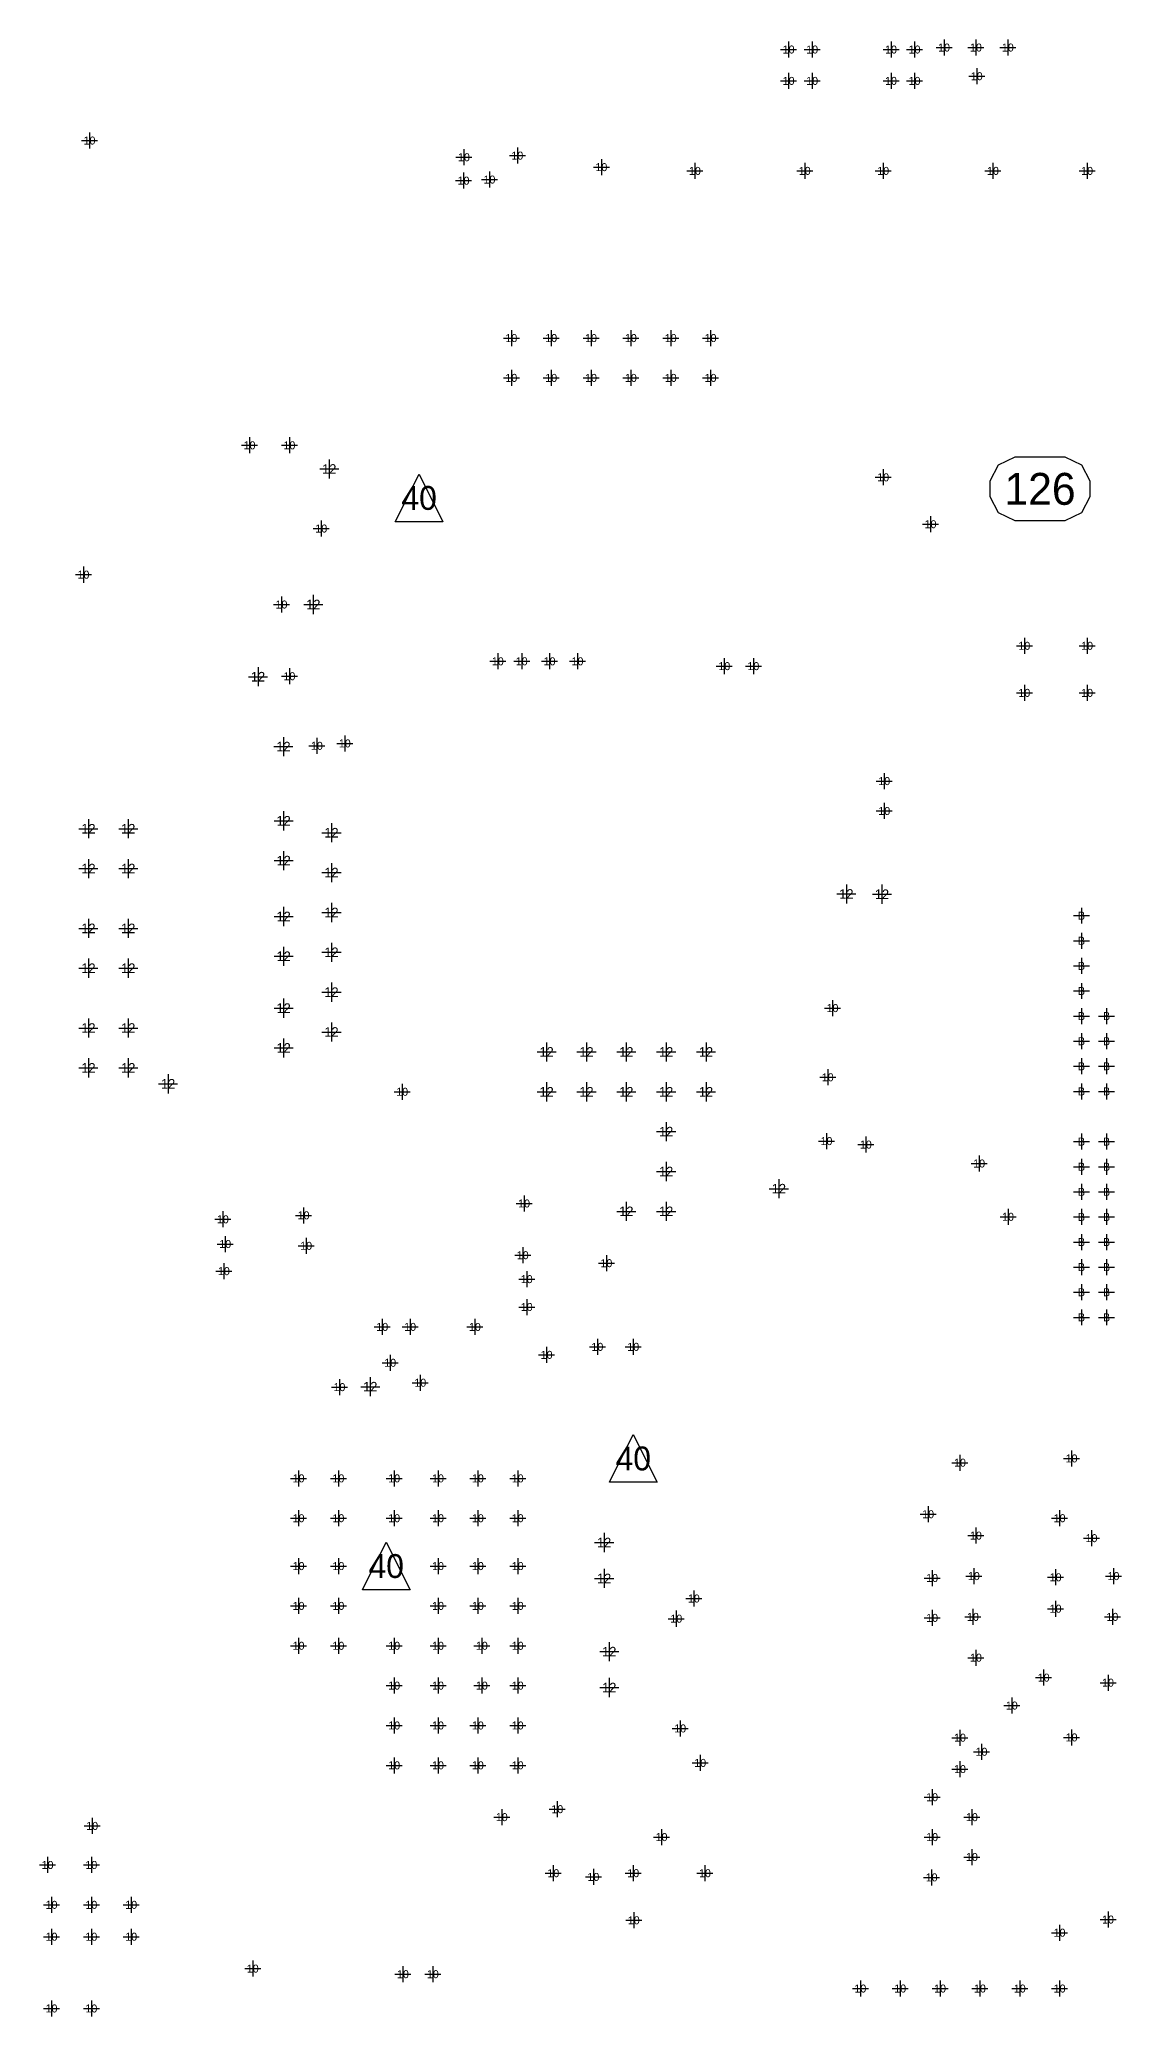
# Model space of a CAD drawing. Extents: x -13164 to 30582, y -10288 to 18382.
# Drawn here: x 2432 to 3789, y 3380 to 5861 of the extents above; entities that cross this region are included whole.
import ezdxf
from ezdxf.enums import TextEntityAlignment as Align

# ---------------------------------------------------------------- set-up
doc = ezdxf.new("R2010")
doc.units = 0
doc.layers.add('MA_NCBACKDRILL-18-10', color=141, linetype='CONTINUOUS')
doc.layers.add('MA_NCLEGEND-1-18', color=7, linetype='CONTINUOUS')

# ---------------------------------------------------------------- blocks, each defined once
blk = doc.blocks.new('FIGURE_CROSS')
for points in [[(-0.5, 0), (0.5, 0)], [(0, 0.5), (0, -0.5)]]:
    blk.add_lwpolyline(points)
blk = doc.blocks.new('FIGURE_OBLONG')
blk.add_lwpolyline([(-0.5, -0.125), (-0.5, 0.125), (-0.416, 0.375), (-0.25, 0.5), (0.25, 0.5), (0.416, 0.375), (0.5, 0.125), (0.5, -0.125), (0.416, -0.375), (0.25, -0.5), (-0.25, -0.5), (-0.416, -0.375)], close=True)
blk = doc.blocks.new('FIGURE_TRI')
blk.add_lwpolyline([(-0.5, -0.5), (0, 0.5), (0.5, -0.5)], close=True)

msp = doc.modelspace()

# ---------------------------------------------------------------- block references
at = {"layer": 'MA_NCBACKDRILL-18-10'}
for p, xscale, yscale in [((2492.86, 4870.483), 24.02, 24.02), ((2542.86, 4870.483), 24.02, 24.02), ((2492.86, 4820.483), 24.02, 24.02), ((2542.86, 4820.483), 24.02, 24.02), ((2492.86, 4745.483), 24.02, 24.02), ((2542.86, 4745.483), 24.02, 24.02), ((2492.86, 4695.483), 24.02, 24.02), ((2542.86, 4695.483), 24.02, 24.02), ((2492.86, 4620.483), 24.02, 24.02), ((2542.86, 4620.483), 24.02, 24.02), ((2492.86, 4570.483), 24.02, 24.02), ((2542.86, 4570.483), 24.02, 24.02), ((2592.86, 4550.483), 24.02, 24.02), ((2446.572, 3390.512), 20.079, 20.079), ((2496.572, 3390.512), 20.079, 20.079)]:
    msp.add_blockref('FIGURE_CROSS', p, dxfattribs=dict(at, xscale=xscale, yscale=yscale))
at = {"layer": 'MA_NCLEGEND-1-18'}
for name, p, xscale, yscale in [('FIGURE_CROSS', (3371.499, 5848.033), 20.079, 20.079), ('FIGURE_CROSS', (3401.025, 5848.033), 20.079, 20.079), ('FIGURE_CROSS', (3500.003, 5848.033), 20.079, 20.079), ('FIGURE_CROSS', (3529.529, 5848.033), 20.079, 20.079), ('FIGURE_CROSS', (3566.571, 5850.513), 20.079, 20.079), ('FIGURE_CROSS', (3606.571, 5850.513), 20.079, 20.079), ('FIGURE_CROSS', (3646.571, 5850.513), 20.079, 20.079), ('FIGURE_CROSS', (3371.499, 5808.663), 20.079, 20.079), ('FIGURE_CROSS', (3401.025, 5808.663), 20.079, 20.079), ('FIGURE_CROSS', (3500.003, 5808.663), 20.079, 20.079), ('FIGURE_CROSS', (3529.529, 5808.663), 20.079, 20.079), ('FIGURE_CROSS', (3607.571, 5814.512), 20.079, 20.079), ('FIGURE_CROSS', (2494.247, 5733.8369), 20.079, 20.079), ('FIGURE_CROSS', (2964.11, 5712.885), 20.079, 20.079), ('FIGURE_CROSS', (3031.11, 5714.885), 20.079, 20.079), ('FIGURE_CROSS', (3136.571, 5700.512), 20.079, 20.079), ('FIGURE_CROSS', (3253.939, 5695.751), 20.079, 20.079), ('FIGURE_CROSS', (3391.734, 5695.751), 20.079, 20.079), ('FIGURE_CROSS', (3490.159, 5695.751), 20.079, 20.079), ('FIGURE_CROSS', (3627.954, 5695.751), 20.079, 20.079), ('FIGURE_CROSS', (3746.064, 5695.751), 20.079, 20.079), ('FIGURE_CROSS', (2963.571, 5683.512), 20.079, 20.079), ('FIGURE_CROSS', (2996.11, 5684.885), 20.079, 20.079), ('FIGURE_CROSS', (3023.587, 5486.056), 20.079, 20.079), ('FIGURE_CROSS', (3073.587, 5486.056), 20.079, 20.079), ('FIGURE_CROSS', (3123.587, 5486.056), 20.079, 20.079), ('FIGURE_CROSS', (3173.587, 5486.056), 20.079, 20.079), ('FIGURE_CROSS', (3223.587, 5486.056), 20.079, 20.079), ('FIGURE_CROSS', (3273.587, 5486.056), 20.079, 20.079), ('FIGURE_CROSS', (3023.587, 5436.056), 20.079, 20.079), ('FIGURE_CROSS', (3073.587, 5436.056), 20.079, 20.079), ('FIGURE_CROSS', (3123.587, 5436.056), 20.079, 20.079), ('FIGURE_CROSS', (3173.587, 5436.056), 20.079, 20.079), ('FIGURE_CROSS', (3223.587, 5436.056), 20.079, 20.079), ('FIGURE_CROSS', (3273.587, 5436.056), 20.079, 20.079), ('FIGURE_CROSS', (2695.111, 5351.482), 20.079, 20.079), ('FIGURE_CROSS', (2745.111, 5351.482), 20.079, 20.079), ('FIGURE_CROSS', (2795.111, 5321.793), 24.02, 24.02), ('FIGURE_OBLONG', (3687.012, 5296.855), 125, 80), ('FIGURE_TRI', (2907.86, 5285.483), 59.839, 59.839), ('FIGURE_CROSS', (3490.159, 5311.338), 20.079, 20.079), ('FIGURE_CROSS', (3549.571, 5252.512), 20.079, 20.079), ('FIGURE_CROSS', (2785.111, 5247.104), 20.079, 20.079), ('FIGURE_CROSS', (2486.627, 5189.228), 20.079, 20.079), ('FIGURE_CROSS', (2735.111, 5151.793), 20.079, 20.079), ('FIGURE_CROSS', (2775.111, 5151.793), 24.02, 24.02), ('FIGURE_CROSS', (3667.326, 5100.002), 20.079, 20.079), ('FIGURE_CROSS', (3746.066, 5100.002), 20.079, 20.079), ('FIGURE_CROSS', (3006.571, 5080.512), 20.079, 20.079), ('FIGURE_CROSS', (3036.571, 5080.512), 20.079, 20.079), ('FIGURE_CROSS', (3071.571, 5080.512), 20.079, 20.079), ('FIGURE_CROSS', (3106.571, 5080.512), 20.079, 20.079), ('FIGURE_CROSS', (3290.85, 5074.512), 20.079, 20.079), ('FIGURE_CROSS', (3327.288, 5074.512), 20.079, 20.079), ('FIGURE_CROSS', (2705.709, 5061.195), 24.02, 24.02), ('FIGURE_CROSS', (2745.111, 5061.793), 20.079, 20.079), ('FIGURE_CROSS', (3667.326, 5040.947), 20.079, 20.079), ('FIGURE_CROSS', (3746.066, 5040.947), 20.079, 20.079), ('FIGURE_CROSS', (2737.571, 4973.512), 24.02, 24.02), ('FIGURE_CROSS', (2814.571, 4977.512), 20.079, 20.079), ('FIGURE_CROSS', (2779.571, 4974.512), 20.079, 20.079), ('FIGURE_CROSS', (3491.571, 4930.277), 20.079, 20.079), ('FIGURE_CROSS', (2737.86, 4880.483), 24.02, 24.02), ('FIGURE_CROSS', (3491.571, 4892.747), 20.079, 20.079), ('FIGURE_CROSS', (2492.86, 4870.483), 24.02, 24.02), ('FIGURE_CROSS', (2542.86, 4870.483), 24.02, 24.02), ('FIGURE_CROSS', (2797.86, 4865.483), 24.02, 24.02), ('FIGURE_CROSS', (2737.86, 4830.483), 24.02, 24.02), ('FIGURE_CROSS', (2492.86, 4820.483), 24.02, 24.02), ('FIGURE_CROSS', (2542.86, 4820.483), 24.02, 24.02), ('FIGURE_CROSS', (2797.86, 4815.483), 24.02, 24.02), ('FIGURE_CROSS', (3444.002, 4788.633), 24.02, 24.02), ('FIGURE_CROSS', (3488.691, 4788.322), 24.02, 24.02), ('FIGURE_CROSS', (2737.86, 4760.483), 24.02, 24.02), ('FIGURE_CROSS', (2797.86, 4765.483), 24.02, 24.02), ('FIGURE_CROSS', (3738.964, 4761.441), 20, 20), ('FIGURE_CROSS', (2492.86, 4745.483), 24.02, 24.02), ('FIGURE_CROSS', (2542.86, 4745.483), 24.02, 24.02), ('FIGURE_CROSS', (3738.964, 4729.945), 20, 20), ('FIGURE_CROSS', (2737.86, 4710.483), 24.02, 24.02), ('FIGURE_CROSS', (2797.86, 4715.483), 24.02, 24.02), ('FIGURE_CROSS', (2492.86, 4695.483), 24.02, 24.02), ('FIGURE_CROSS', (2542.86, 4695.483), 24.02, 24.02), ('FIGURE_CROSS', (3738.964, 4698.449), 20, 20), ('FIGURE_CROSS', (2797.86, 4665.483), 24.02, 24.02), ('FIGURE_CROSS', (3738.964, 4666.953), 20, 20), ('FIGURE_CROSS', (2737.86, 4645.483), 24.02, 24.02), ('FIGURE_CROSS', (3426.571, 4645.512), 20.079, 20.079), ('FIGURE_CROSS', (3738.964, 4635.457), 20, 20), ('FIGURE_CROSS', (3770.46, 4635.457), 20, 20), ('FIGURE_CROSS', (2492.86, 4620.483), 24.02, 24.02), ('FIGURE_CROSS', (2542.86, 4620.483), 24.02, 24.02), ('FIGURE_CROSS', (2797.86, 4615.483), 24.02, 24.02), ('FIGURE_CROSS', (3738.964, 4603.961), 20, 20), ('FIGURE_CROSS', (3770.46, 4603.961), 20, 20), ('FIGURE_CROSS', (2737.86, 4595.483), 24.02, 24.02), ('FIGURE_CROSS', (3067.86, 4590.483), 24.02, 24.02), ('FIGURE_CROSS', (3117.86, 4590.483), 24.02, 24.02), ('FIGURE_CROSS', (3167.86, 4590.483), 24.02, 24.02), ('FIGURE_CROSS', (3217.86, 4590.483), 24.02, 24.02), ('FIGURE_CROSS', (3267.86, 4590.483), 24.02, 24.02), ('FIGURE_CROSS', (2492.86, 4570.483), 24.02, 24.02), ('FIGURE_CROSS', (2542.86, 4570.483), 24.02, 24.02), ('FIGURE_CROSS', (3420.571, 4558.633), 20.079, 20.079), ('FIGURE_CROSS', (3738.964, 4572.465), 20, 20), ('FIGURE_CROSS', (3770.461, 4572.465), 20, 20), ('FIGURE_CROSS', (2592.86, 4550.483), 24.02, 24.02), ('FIGURE_CROSS', (2886.57, 4540.511), 20.079, 20.079), ('FIGURE_CROSS', (3067.86, 4540.483), 24.02, 24.02), ('FIGURE_CROSS', (3117.86, 4540.483), 24.02, 24.02), ('FIGURE_CROSS', (3167.86, 4540.483), 24.02, 24.02), ('FIGURE_CROSS', (3217.86, 4540.483), 24.02, 24.02), ('FIGURE_CROSS', (3267.86, 4540.483), 24.02, 24.02), ('FIGURE_CROSS', (3738.964, 4540.968), 20, 20), ('FIGURE_CROSS', (3770.461, 4540.968), 20, 20), ('FIGURE_CROSS', (3217.86, 4490.483), 24.02, 24.02), ('FIGURE_CROSS', (3419.002, 4478.633), 20.079, 20.079), ('FIGURE_CROSS', (3468.404, 4474.231), 20.079, 20.079), ('FIGURE_CROSS', (3738.964, 4477.976), 20, 20), ('FIGURE_CROSS', (3770.461, 4477.976), 20, 20), ('FIGURE_CROSS', (3217.86, 4440.483), 24.02, 24.02), ('FIGURE_CROSS', (3610.584, 4450.525), 20.079, 20.079), ('FIGURE_CROSS', (3738.964, 4446.48), 20, 20), ('FIGURE_CROSS', (3770.461, 4446.48), 20, 20), ('FIGURE_CROSS', (3359.313, 4418.944), 24.02, 24.02), ('FIGURE_CROSS', (3738.964, 4414.984), 20, 20), ('FIGURE_CROSS', (3770.461, 4414.984), 20, 20), ('FIGURE_CROSS', (2661.57, 4380.511), 20.079, 20.079), ('FIGURE_CROSS', (2762.86, 4385.483), 20.079, 20.079), ('FIGURE_CROSS', (3039.571, 4400.404), 20.079, 20.079), ('FIGURE_CROSS', (3167.86, 4390.483), 24.02, 24.02), ('FIGURE_CROSS', (3217.86, 4390.483), 24.02, 24.02), ('FIGURE_CROSS', (3646.831, 4383.682), 20.079, 20.079), ('FIGURE_CROSS', (3738.964, 4383.488), 20, 20), ('FIGURE_CROSS', (3770.461, 4383.488), 20, 20), ('FIGURE_CROSS', (2664.571, 4349.512), 20.079, 20.079), ('FIGURE_CROSS', (2766.088, 4347.255), 20.079, 20.079), ('FIGURE_CROSS', (3037.86, 4335.483), 20.079, 20.079), ('FIGURE_CROSS', (3738.964, 4351.992), 20, 20), ('FIGURE_CROSS', (3770.461, 4351.992), 20, 20), ('FIGURE_CROSS', (2662.86, 4315.483), 20.079, 20.079), ('FIGURE_CROSS', (3042.86, 4305.483), 20.079, 20.079), ('FIGURE_CROSS', (3142.86, 4325.483), 20.079, 20.079), ('FIGURE_CROSS', (3738.964, 4320.496), 20, 20), ('FIGURE_CROSS', (3770.461, 4320.496), 20, 20), ('FIGURE_CROSS', (3738.964, 4289), 20, 20), ('FIGURE_CROSS', (3770.461, 4289), 20, 20), ('FIGURE_CROSS', (3042.86, 4270.483), 20.079, 20.079), ('FIGURE_CROSS', (3738.964, 4257.504), 20, 20), ('FIGURE_CROSS', (3770.461, 4257.504), 20, 20), ('FIGURE_CROSS', (2861.571, 4245.512), 20.079, 20.079), ('FIGURE_CROSS', (2896.571, 4245.512), 20.079, 20.079), ('FIGURE_CROSS', (2977.86, 4245.483), 20.079, 20.079), ('FIGURE_CROSS', (3067.86, 4210.483), 20.079, 20.079), ('FIGURE_CROSS', (3131.571, 4220.512), 20.079, 20.079), ('FIGURE_CROSS', (3176.571, 4220.512), 20.079, 20.079), ('FIGURE_CROSS', (2871.571, 4200.512), 20.079, 20.079), ('FIGURE_CROSS', (2807.86, 4170), 20.079, 20.079), ('FIGURE_CROSS', (2846.571, 4170.512), 24.02, 24.02), ('FIGURE_CROSS', (2909.36, 4175.512), 20.079, 20.079), ('FIGURE_TRI', (3176.571, 4080.512), 59.839, 59.839), ('FIGURE_CROSS', (3586.57, 4075.2), 20.079, 20.079), ('FIGURE_CROSS', (3726.571, 4080.512), 20.079, 20.079), ('FIGURE_CROSS', (2756.572, 4055.513), 20.079, 20.079), ('FIGURE_CROSS', (2806.572, 4055.513), 20.079, 20.079), ('FIGURE_CROSS', (2876.572, 4055.513), 20.079, 20.079), ('FIGURE_CROSS', (2931.572, 4055.513), 20.079, 20.079), ('FIGURE_CROSS', (2981.572, 4055.513), 20.079, 20.079), ('FIGURE_CROSS', (3031.572, 4055.513), 20.079, 20.079), ('FIGURE_CROSS', (3546.571, 4010.512), 20.079, 20.079), ('FIGURE_CROSS', (2756.572, 4005.513), 20.079, 20.079), ('FIGURE_CROSS', (2806.572, 4005.513), 20.079, 20.079), ('FIGURE_CROSS', (2876.572, 4005.513), 20.079, 20.079), ('FIGURE_CROSS', (2931.572, 4005.513), 20.079, 20.079), ('FIGURE_CROSS', (2981.572, 4005.513), 20.079, 20.079), ('FIGURE_CROSS', (3031.572, 4005.513), 20.079, 20.079), ('FIGURE_CROSS', (3606.571, 3983.701), 20.079, 20.079), ('FIGURE_CROSS', (3711.571, 4005.512), 20.079, 20.079), ('FIGURE_TRI', (2866.571, 3945.512), 59.839, 59.839), ('FIGURE_CROSS', (3140, 3975), 24.02, 24.02), ('FIGURE_CROSS', (3751.571, 3980.512), 20.079, 20.079), ('FIGURE_CROSS', (2756.572, 3945.513), 20.079, 20.079), ('FIGURE_CROSS', (2806.572, 3945.513), 20.079, 20.079), ('FIGURE_CROSS', (2931.572, 3945.513), 20.079, 20.079), ('FIGURE_CROSS', (2981.572, 3945.513), 20.079, 20.079), ('FIGURE_CROSS', (3031.572, 3945.513), 20.079, 20.079), ('FIGURE_CROSS', (3140, 3930), 24.02, 24.02), ('FIGURE_CROSS', (3551.571, 3930.512), 20.079, 20.079), ('FIGURE_CROSS', (3603.973, 3932.914), 20.079, 20.079), ('FIGURE_CROSS', (3706.571, 3931.39), 20.079, 20.079), ('FIGURE_CROSS', (3779.169, 3932.914), 20.079, 20.079), ('FIGURE_CROSS', (2756.572, 3895.513), 20.079, 20.079), ('FIGURE_CROSS', (2806.572, 3895.513), 20.079, 20.079), ('FIGURE_CROSS', (2931.572, 3895.513), 20.079, 20.079), ('FIGURE_CROSS', (2981.572, 3895.513), 20.079, 20.079), ('FIGURE_CROSS', (3031.572, 3895.513), 20.079, 20.079), ('FIGURE_CROSS', (3252.571, 3904.812), 20.079, 20.079), ('FIGURE_CROSS', (3706.571, 3892.012), 20.079, 20.079), ('FIGURE_CROSS', (3230.571, 3879.512), 20.079, 20.079), ('FIGURE_CROSS', (3551.571, 3880.512), 20.079, 20.079), ('FIGURE_CROSS', (3602.791, 3881.732), 20.079, 20.079), ('FIGURE_CROSS', (3777.791, 3881.732), 20.079, 20.079), ('FIGURE_CROSS', (2756.572, 3845.513), 20.079, 20.079), ('FIGURE_CROSS', (2806.572, 3845.513), 20.079, 20.079), ('FIGURE_CROSS', (2876.572, 3845.513), 20.079, 20.079), ('FIGURE_CROSS', (2931.572, 3845.513), 20.079, 20.079), ('FIGURE_CROSS', (2986.572, 3845.513), 20.079, 20.079), ('FIGURE_CROSS', (3031.572, 3845.513), 20.079, 20.079), ('FIGURE_CROSS', (3146.468, 3838.1292), 24.02, 24.02), ('FIGURE_CROSS', (3606.61, 3830.551), 20.079, 20.079), ('FIGURE_CROSS', (2876.572, 3795.513), 20.079, 20.079), ('FIGURE_CROSS', (2931.572, 3795.513), 20.079, 20.079), ('FIGURE_CROSS', (2986.572, 3795.513), 20.079, 20.079), ('FIGURE_CROSS', (3031.572, 3795.513), 20.079, 20.079), ('FIGURE_CROSS', (3146.468, 3793.1292), 24.02, 24.02), ('FIGURE_CROSS', (3691.571, 3805.512), 20.079, 20.079), ('FIGURE_CROSS', (3772.306, 3799.202), 20.079, 20.079), ('FIGURE_CROSS', (3651.571, 3770.512), 20.079, 20.079), ('FIGURE_CROSS', (2876.572, 3745.513), 20.079, 20.079), ('FIGURE_CROSS', (2931.572, 3745.513), 20.079, 20.079), ('FIGURE_CROSS', (2981.572, 3745.513), 20.079, 20.079), ('FIGURE_CROSS', (3031.572, 3745.513), 20.079, 20.079), ('FIGURE_CROSS', (3235.45, 3741.812), 20.079, 20.079), ('FIGURE_CROSS', (3586.573, 3730.2), 20.079, 20.079), ('FIGURE_CROSS', (3613.571, 3712.512), 20.079, 20.079), ('FIGURE_CROSS', (3726.571, 3730.512), 20.079, 20.079), ('FIGURE_CROSS', (2876.572, 3695.513), 20.079, 20.079), ('FIGURE_CROSS', (2931.572, 3695.513), 20.079, 20.079), ('FIGURE_CROSS', (2981.572, 3695.513), 20.079, 20.079), ('FIGURE_CROSS', (3031.572, 3695.513), 20.079, 20.079), ('FIGURE_CROSS', (3260.571, 3698.512), 20.079, 20.079), ('FIGURE_CROSS', (3586.573, 3690.822), 20.079, 20.079), ('FIGURE_CROSS', (3081.26, 3640.512), 20.079, 20.079), ('FIGURE_CROSS', (3551.571, 3655.512), 20.079, 20.079), ('FIGURE_CROSS', (2497.57, 3619.512), 20.079, 20.079), ('FIGURE_CROSS', (3011.571, 3630.512), 20.079, 20.079), ('FIGURE_CROSS', (3601.571, 3630.512), 20.079, 20.079), ('FIGURE_CROSS', (3212.071, 3605.512), 20.079, 20.079), ('FIGURE_CROSS', (3551.571, 3605.512), 20.079, 20.079), ('FIGURE_CROSS', (2441.571, 3570.513), 20.079, 20.079), ('FIGURE_CROSS', (2496.57, 3570.512), 20.079, 20.079), ('FIGURE_CROSS', (3601.571, 3580.512), 20.079, 20.079), ('FIGURE_CROSS', (3076.272, 3560.213), 20.079, 20.079), ('FIGURE_CROSS', (3126.571, 3555.512), 20.079, 20.079), ('FIGURE_CROSS', (3176.571, 3560.213), 20.079, 20.079), ('FIGURE_CROSS', (3266.571, 3560.201), 20.079, 20.079), ('FIGURE_CROSS', (3551.001, 3554.942), 20.079, 20.079), ('FIGURE_CROSS', (2446.571, 3520.513), 20.079, 20.079), ('FIGURE_CROSS', (2496.571, 3520.513), 20.079, 20.079), ('FIGURE_CROSS', (2546.571, 3520.513), 20.079, 20.079), ('FIGURE_CROSS', (3177.169, 3501.11), 20.079, 20.079), ('FIGURE_CROSS', (3772.306, 3502.012), 20.079, 20.079), ('FIGURE_CROSS', (2446.571, 3480.512), 20.079, 20.079), ('FIGURE_CROSS', (2496.571, 3480.512), 20.079, 20.079), ('FIGURE_CROSS', (2546.571, 3480.512), 20.079, 20.079), ('FIGURE_CROSS', (3711.532, 3485.551), 20.079, 20.079), ('FIGURE_CROSS', (2699.075, 3440.512), 20.079, 20.079), ('FIGURE_CROSS', (2887.571, 3433.512), 20.079, 20.079), ('FIGURE_CROSS', (2925.101, 3433.512), 20.079, 20.079), ('FIGURE_CROSS', (3461.571, 3415.512), 20.079, 20.079), ('FIGURE_CROSS', (3511.571, 3415.512), 20.079, 20.079), ('FIGURE_CROSS', (3561.571, 3415.512), 20.079, 20.079), ('FIGURE_CROSS', (3611.571, 3415.512), 20.079, 20.079), ('FIGURE_CROSS', (3661.571, 3415.512), 20.079, 20.079), ('FIGURE_CROSS', (3711.571, 3415.512), 20.079, 20.079), ('FIGURE_CROSS', (2446.572, 3390.512), 20.079, 20.079), ('FIGURE_CROSS', (2496.572, 3390.512), 20.079, 20.079)]:
    msp.add_blockref(name, p, dxfattribs=dict(at, xscale=xscale, yscale=yscale))

# ---------------------------------------------------------------- texts
at = {"layer": 'MA_NCBACKDRILL-18-10'}
for s, height, p in [('12', 12.01, (2492.86, 4870.483)), ('12', 12.01, (2542.86, 4870.483)), ('12', 12.01, (2492.86, 4820.483)), ('12', 12.01, (2542.86, 4820.483)), ('12', 12.01, (2492.86, 4745.483)), ('12', 12.01, (2542.86, 4745.483)), ('12', 12.01, (2492.86, 4695.483)), ('12', 12.01, (2542.86, 4695.483)), ('12', 12.01, (2492.86, 4620.483)), ('12', 12.01, (2542.86, 4620.483)), ('12', 12.01, (2492.86, 4570.483)), ('12', 12.01, (2542.86, 4570.483)), ('12', 12.01, (2592.86, 4550.483)), ('10', 10.0395, (2446.572, 3390.512)), ('10', 10.0395, (2496.572, 3390.512))]:
    msp.add_text(s, height=height, dxfattribs=at).set_placement(p, align=Align.MIDDLE_CENTER)
at = {"layer": 'MA_NCLEGEND-1-18'}
for s, height, p in [('10', 10.0395, (3371.499, 5848.033)), ('10', 10.0395, (3401.025, 5848.033)), ('10', 10.0395, (3500.003, 5848.033)), ('10', 10.0395, (3529.529, 5848.033)), ('10', 10.0395, (3566.571, 5850.513)), ('10', 10.0395, (3606.571, 5850.513)), ('10', 10.0395, (3646.571, 5850.513)), ('10', 10.0395, (3371.499, 5808.663)), ('10', 10.0395, (3401.025, 5808.663)), ('10', 10.0395, (3500.003, 5808.663)), ('10', 10.0395, (3529.529, 5808.663)), ('10', 10.0395, (3607.571, 5814.512)), ('10', 10.0395, (2494.247, 5733.8369)), ('10', 10.0395, (2964.11, 5712.885)), ('10', 10.0395, (3031.11, 5714.885)), ('10', 10.0395, (3136.571, 5700.512)), ('10', 10.0395, (2963.571, 5683.512)), ('10', 10.0395, (2996.11, 5684.885)), ('10', 10.0395, (3253.939, 5695.751)), ('10', 10.0395, (3391.734, 5695.751)), ('10', 10.0395, (3490.159, 5695.751)), ('10', 10.0395, (3627.954, 5695.751)), ('10', 10.0395, (3746.064, 5695.751)), ('10', 10.0395, (3023.587, 5486.056)), ('10', 10.0395, (3073.587, 5486.056)), ('10', 10.0395, (3123.587, 5486.056)), ('10', 10.0395, (3173.587, 5486.056)), ('10', 10.0395, (3223.587, 5486.056)), ('10', 10.0395, (3273.587, 5486.056)), ('10', 10.0395, (3023.587, 5436.056)), ('10', 10.0395, (3073.587, 5436.056)), ('10', 10.0395, (3123.587, 5436.056)), ('10', 10.0395, (3173.587, 5436.056)), ('10', 10.0395, (3223.587, 5436.056)), ('10', 10.0395, (3273.587, 5436.056)), ('10', 10.0395, (2695.111, 5351.482)), ('10', 10.0395, (2745.111, 5351.482)), ('12', 12.01, (2795.111, 5321.793)), ('10', 10.0395, (3490.159, 5311.338)), ('126', 40, (3687.012, 5296.855)), ('40', 29.9195, (2907.86, 5285.483)), ('10', 10.0395, (2785.111, 5247.104)), ('10', 10.0395, (3549.571, 5252.512)), ('10', 10.0395, (2486.627, 5189.228)), ('10', 10.0395, (2735.111, 5151.793)), ('12', 12.01, (2775.111, 5151.793)), ('10', 10.0395, (3006.571, 5080.512)), ('10', 10.0395, (3036.571, 5080.512)), ('10', 10.0395, (3071.571, 5080.512)), ('10', 10.0395, (3106.571, 5080.512)), ('10', 10.0395, (3667.326, 5100.002)), ('10', 10.0395, (3746.066, 5100.002)), ('12', 12.01, (2705.709, 5061.195)), ('10', 10.0395, (2745.111, 5061.793)), ('10', 10.0395, (3290.85, 5074.512)), ('10', 10.0395, (3327.288, 5074.512)), ('10', 10.0395, (3667.326, 5040.947)), ('10', 10.0395, (3746.066, 5040.947)), ('12', 12.01, (2737.571, 4973.512)), ('10', 10.0395, (2779.571, 4974.512)), ('10', 10.0395, (2814.571, 4977.512)), ('10', 10.0395, (3491.571, 4930.277)), ('12', 12.01, (2737.86, 4880.483)), ('10', 10.0395, (3491.571, 4892.747)), ('12', 12.01, (2492.86, 4870.483)), ('12', 12.01, (2542.86, 4870.483)), ('12', 12.01, (2797.86, 4865.483)), ('12', 12.01, (2737.86, 4830.483)), ('12', 12.01, (2492.86, 4820.483)), ('12', 12.01, (2542.86, 4820.483)), ('12', 12.01, (2797.86, 4815.483)), ('12', 12.01, (3444.002, 4788.633)), ('12', 12.01, (3488.691, 4788.322)), ('12', 12.01, (2737.86, 4760.483)), ('12', 12.01, (2797.86, 4765.483)), ('B', 10, (3738.964, 4761.441)), ('12', 12.01, (2492.86, 4745.483)), ('12', 12.01, (2542.86, 4745.483)), ('12', 12.01, (2737.86, 4710.483)), ('12', 12.01, (2797.86, 4715.483)), ('B', 10, (3738.964, 4729.945)), ('12', 12.01, (2492.86, 4695.483)), ('12', 12.01, (2542.86, 4695.483)), ('B', 10, (3738.964, 4698.449)), ('12', 12.01, (2797.86, 4665.483)), ('B', 10, (3738.964, 4666.953)), ('12', 12.01, (2737.86, 4645.483)), ('10', 10.0395, (3426.571, 4645.512)), ('B', 10, (3738.964, 4635.457)), ('B', 10, (3770.46, 4635.457)), ('12', 12.01, (2492.86, 4620.483)), ('12', 12.01, (2542.86, 4620.483)), ('12', 12.01, (2797.86, 4615.483)), ('12', 12.01, (2737.86, 4595.483)), ('12', 12.01, (3067.86, 4590.483)), ('12', 12.01, (3117.86, 4590.483)), ('12', 12.01, (3167.86, 4590.483)), ('12', 12.01, (3217.86, 4590.483)), ('12', 12.01, (3267.86, 4590.483)), ('B', 10, (3738.964, 4603.961)), ('B', 10, (3770.46, 4603.961)), ('12', 12.01, (2492.86, 4570.483)), ('12', 12.01, (2542.86, 4570.483)), ('10', 10.0395, (3420.571, 4558.633)), ('B', 10, (3738.964, 4572.465)), ('B', 10, (3770.461, 4572.465)), ('12', 12.01, (2592.86, 4550.483)), ('10', 10.0395, (2886.57, 4540.511)), ('12', 12.01, (3067.86, 4540.483)), ('12', 12.01, (3117.86, 4540.483)), ('12', 12.01, (3167.86, 4540.483)), ('12', 12.01, (3217.86, 4540.483)), ('12', 12.01, (3267.86, 4540.483)), ('B', 10, (3738.964, 4540.968)), ('B', 10, (3770.461, 4540.968)), ('12', 12.01, (3217.86, 4490.483)), ('10', 10.0395, (3419.002, 4478.633)), ('10', 10.0395, (3468.404, 4474.231)), ('B', 10, (3738.964, 4477.976)), ('B', 10, (3770.461, 4477.976)), ('12', 12.01, (3217.86, 4440.483)), ('10', 10.0395, (3610.584, 4450.525)), ('B', 10, (3738.964, 4446.48)), ('B', 10, (3770.461, 4446.48)), ('12', 12.01, (3359.313, 4418.944)), ('B', 10, (3738.964, 4414.984)), ('B', 10, (3770.461, 4414.984)), ('10', 10.0395, (2762.86, 4385.483)), ('10', 10.0395, (3039.571, 4400.404)), ('12', 12.01, (3167.86, 4390.483)), ('12', 12.01, (3217.86, 4390.483)), ('10', 10.0395, (2661.57, 4380.511)), ('10', 10.0395, (3646.831, 4383.682)), ('B', 10, (3738.964, 4383.488)), ('B', 10, (3770.461, 4383.488)), ('10', 10.0395, (2664.571, 4349.512)), ('10', 10.0395, (2766.088, 4347.255)), ('10', 10.0395, (3037.86, 4335.483)), ('B', 10, (3738.964, 4351.992)), ('B', 10, (3770.461, 4351.992)), ('10', 10.0395, (2662.86, 4315.483)), ('10', 10.0395, (3142.86, 4325.483)), ('B', 10, (3738.964, 4320.496)), ('B', 10, (3770.461, 4320.496)), ('10', 10.0395, (3042.86, 4305.483)), ('B', 10, (3738.964, 4289)), ('B', 10, (3770.461, 4289)), ('10', 10.0395, (3042.86, 4270.483)), ('10', 10.0395, (2861.571, 4245.512)), ('10', 10.0395, (2896.571, 4245.512)), ('10', 10.0395, (2977.86, 4245.483)), ('B', 10, (3738.964, 4257.504)), ('B', 10, (3770.461, 4257.504)), ('10', 10.0395, (3131.571, 4220.512)), ('10', 10.0395, (3176.571, 4220.512)), ('10', 10.0395, (2871.571, 4200.512)), ('10', 10.0395, (3067.86, 4210.483)), ('10', 10.0395, (2807.86, 4170)), ('12', 12.01, (2846.571, 4170.512)), ('10', 10.0395, (2909.36, 4175.512)), ('40', 29.9195, (3176.571, 4080.512)), ('10', 10.0395, (3586.57, 4075.2)), ('10', 10.0395, (3726.571, 4080.512)), ('10', 10.0395, (2756.572, 4055.513)), ('10', 10.0395, (2806.572, 4055.513)), ('10', 10.0395, (2876.572, 4055.513)), ('10', 10.0395, (2931.572, 4055.513)), ('10', 10.0395, (2981.572, 4055.513)), ('10', 10.0395, (3031.572, 4055.513)), ('10', 10.0395, (2756.572, 4005.513)), ('10', 10.0395, (2806.572, 4005.513)), ('10', 10.0395, (2876.572, 4005.513)), ('10', 10.0395, (2931.572, 4005.513)), ('10', 10.0395, (2981.572, 4005.513)), ('10', 10.0395, (3031.572, 4005.513)), ('10', 10.0395, (3546.571, 4010.512)), ('10', 10.0395, (3711.571, 4005.512)), ('12', 12.01, (3140, 3975)), ('10', 10.0395, (3606.571, 3983.701)), ('10', 10.0395, (3751.571, 3980.512)), ('10', 10.0395, (2756.572, 3945.513)), ('10', 10.0395, (2806.572, 3945.513)), ('40', 29.9195, (2866.571, 3945.512)), ('10', 10.0395, (2931.572, 3945.513)), ('10', 10.0395, (2981.572, 3945.513)), ('10', 10.0395, (3031.572, 3945.513)), ('12', 12.01, (3140, 3930)), ('10', 10.0395, (3551.571, 3930.512)), ('10', 10.0395, (3603.973, 3932.914)), ('10', 10.0395, (3706.571, 3931.39)), ('10', 10.0395, (3779.169, 3932.914)), ('10', 10.0395, (2756.572, 3895.513)), ('10', 10.0395, (2806.572, 3895.513)), ('10', 10.0395, (2931.572, 3895.513)), ('10', 10.0395, (2981.572, 3895.513)), ('10', 10.0395, (3031.572, 3895.513)), ('10', 10.0395, (3252.571, 3904.812)), ('10', 10.0395, (3706.571, 3892.012)), ('10', 10.0395, (3230.571, 3879.512)), ('10', 10.0395, (3551.571, 3880.512)), ('10', 10.0395, (3602.791, 3881.732)), ('10', 10.0395, (3777.791, 3881.732)), ('10', 10.0395, (2756.572, 3845.513)), ('10', 10.0395, (2806.572, 3845.513)), ('10', 10.0395, (2876.572, 3845.513)), ('10', 10.0395, (2931.572, 3845.513)), ('10', 10.0395, (2986.572, 3845.513)), ('10', 10.0395, (3031.572, 3845.513)), ('12', 12.01, (3146.468, 3838.1292)), ('10', 10.0395, (3606.61, 3830.551)), ('10', 10.0395, (2876.572, 3795.513)), ('10', 10.0395, (2931.572, 3795.513)), ('10', 10.0395, (2986.572, 3795.513)), ('10', 10.0395, (3031.572, 3795.513)), ('12', 12.01, (3146.468, 3793.1292)), ('10', 10.0395, (3691.571, 3805.512)), ('10', 10.0395, (3772.306, 3799.202)), ('10', 10.0395, (3651.571, 3770.512)), ('10', 10.0395, (2876.572, 3745.513)), ('10', 10.0395, (2931.572, 3745.513)), ('10', 10.0395, (2981.572, 3745.513)), ('10', 10.0395, (3031.572, 3745.513)), ('10', 10.0395, (3235.45, 3741.812)), ('10', 10.0395, (3586.573, 3730.2)), ('10', 10.0395, (3726.571, 3730.512)), ('10', 10.0395, (2876.572, 3695.513)), ('10', 10.0395, (2931.572, 3695.513)), ('10', 10.0395, (2981.572, 3695.513)), ('10', 10.0395, (3031.572, 3695.513)), ('10', 10.0395, (3260.571, 3698.512)), ('10', 10.0395, (3586.573, 3690.822)), ('10', 10.0395, (3613.571, 3712.512)), ('10', 10.0395, (3551.571, 3655.512)), ('10', 10.0395, (2497.57, 3619.512)), ('10', 10.0395, (3011.571, 3630.512)), ('10', 10.0395, (3081.26, 3640.512)), ('10', 10.0395, (3601.571, 3630.512)), ('10', 10.0395, (3212.071, 3605.512)), ('10', 10.0395, (3551.571, 3605.512)), ('10', 10.0395, (2441.571, 3570.513)), ('10', 10.0395, (2496.57, 3570.512)), ('10', 10.0395, (3601.571, 3580.512)), ('10', 10.0395, (3076.272, 3560.213)), ('10', 10.0395, (3126.571, 3555.512)), ('10', 10.0395, (3176.571, 3560.213)), ('10', 10.0395, (3266.571, 3560.201)), ('10', 10.0395, (3551.001, 3554.942)), ('10', 10.0395, (2446.571, 3520.513)), ('10', 10.0395, (2496.571, 3520.513)), ('10', 10.0395, (2546.571, 3520.513)), ('10', 10.0395, (3177.169, 3501.11)), ('10', 10.0395, (3772.306, 3502.012)), ('10', 10.0395, (2446.571, 3480.512)), ('10', 10.0395, (2496.571, 3480.512)), ('10', 10.0395, (2546.571, 3480.512)), ('10', 10.0395, (3711.532, 3485.551)), ('10', 10.0395, (2699.075, 3440.512)), ('10', 10.0395, (2887.571, 3433.512)), ('10', 10.0395, (2925.101, 3433.512)), ('10', 10.0395, (3461.571, 3415.512)), ('10', 10.0395, (3511.571, 3415.512)), ('10', 10.0395, (3561.571, 3415.512)), ('10', 10.0395, (3611.571, 3415.512)), ('10', 10.0395, (3661.571, 3415.512)), ('10', 10.0395, (3711.571, 3415.512)), ('10', 10.0395, (2446.572, 3390.512)), ('10', 10.0395, (2496.572, 3390.512))]:
    msp.add_text(s, height=height, dxfattribs=at).set_placement(p, align=Align.MIDDLE_CENTER)

doc.saveas('drawing.dxf')
